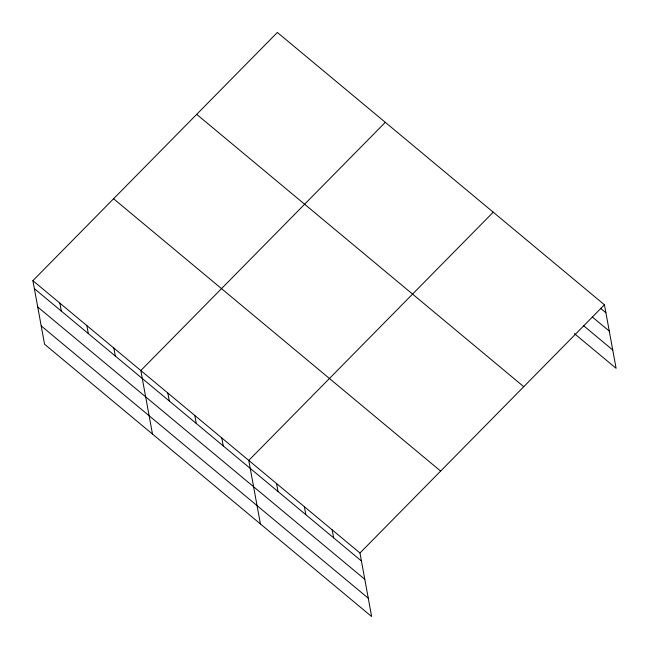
<?xml version="1.0" encoding="UTF-8"?>
<svg xmlns="http://www.w3.org/2000/svg" width="649" height="649" viewBox="0 0 649 649"><rect width="100%" height="100%" fill="white"/><g stroke="black" fill="none" stroke-linecap="round" stroke-linejoin="round"><path stroke-width="0.97" d="M32.896 280.668L359.968 552.997L371.634 616.55L44.562 344.221L32.896 280.668L277.366 32.45L604.438 304.779L616.104 368.332L574.397 333.602M385.303 122.32L140.833 370.538L152.491 434.092M493.232 212.191L248.762 460.409L260.427 523.962M359.968 552.997L604.438 304.779M600.495 308.259L605.906 312.761M592.277 316.955L609.273 331.095M583.394 325.555L612.737 349.989M196.696 114.362L523.759 386.69M113.575 198.756L440.639 471.085M34.365 288.651L361.428 560.979M37.731 306.993L364.795 579.322M41.195 325.887L368.267 598.216M332.166 529.852L333.627 537.834M304.365 506.707L305.833 514.689M276.563 483.554L278.032 491.536M221.78 437.945L223.248 445.92M194.797 415.474L196.258 423.456M167.815 393.01L169.275 400.993M113.851 348.075L115.311 356.058M86.861 325.603L88.329 333.586M59.878 303.14L61.347 311.122"/></g></svg>
